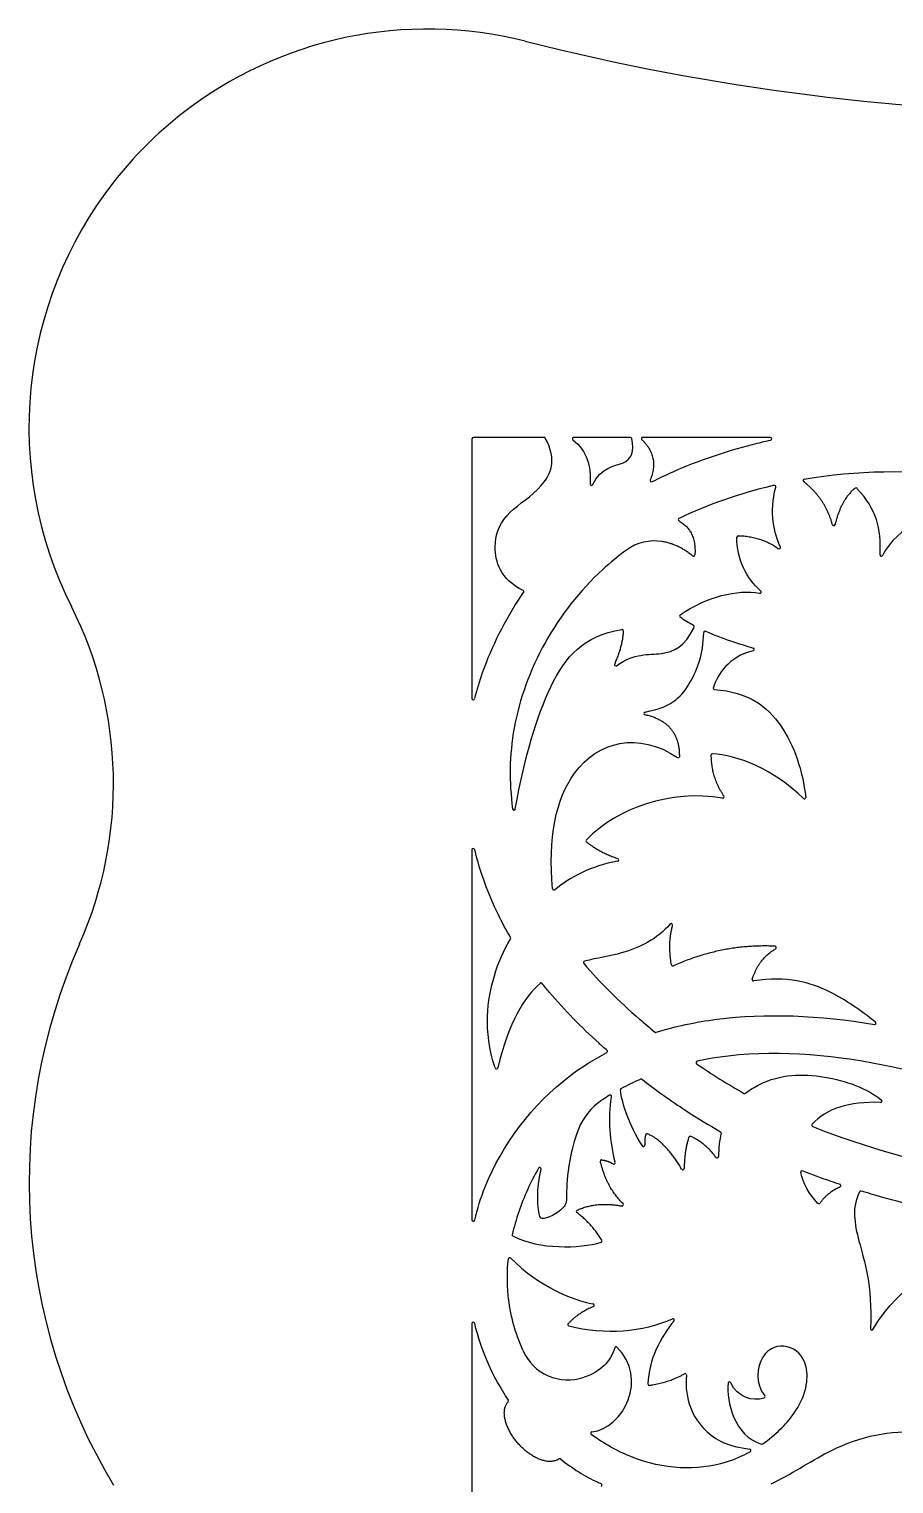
# Model space of a CAD drawing. Header units: millimetres. Extents: x -155 to 473, y -331 to 153.
# Drawn here: x -155.3 to -92.6, y -225.1 to -119.6 of the extents above; entities that cross this region are included whole.
import ezdxf

# ---------------------------------------------------------------- set-up
doc = ezdxf.new("R2010")
doc.units = ezdxf.units.MM
doc.header["$MEASUREMENT"] = 0
doc.layers.add('Layer 03', color=5, linetype='Continuous')

msp = doc.modelspace()

# ---------------------------------------------------------------- linework, layer by layer
at = {"layer": 'Layer 03'}
for p, q in [((-123.19, -149.29), (-123.19, -168.12)), ((-117.96, -149.19), (-123.09, -149.19)), ((-111.7, -149.19), (-115.8, -149.19)), ((-101.54, -149.19), (-110.8, -149.19)), ((-123.19, -179.11), (-123.19, -205.95)), ((-113.07, -197.05), (-113.07, -197.01)), ((-123.19, -213.47), (-123.19, -236.91)), ((-113.81, -225.1), (-114.03, -225)), ((-101.49, -225.1), (-101.29, -225))]:
    msp.add_line(p, q, dxfattribs=at)
for centre, radius, start, end in [((-126.41, -148.48), 28.91, 75.8305, 127.9923), ((-77.12, 46.72), 172.42, 255.8305, 283.7108), ((-126.41, -148.48), 28.91, 127.9923, 142.0077), ((-126.41, -148.48), 28.91, 142.0077, 206.6757), ((-123.09, -149.29), 0.1, 90, 180), ((-117.96, -149.29), 0.1, 29.2991, 90), ((-115.8, -149.29), 0.1, 90, 232.1093), ((-111.7, -149.29), 0.1, 13.4685, 90), ((-110.8, -149.29), 0.1, 90, 226.0811), ((-101.54, -149.29), 0.1, 282.4894, 90), ((-114.51, -152.57), 0.1, 177.9596, 334.5302), ((-110.16, -152.31), 0.1, 157.401, 297.0561), ((-101.25, -152.77), 0.1, 344.4755, 103.1813), ((-99.06, -152.32), 0.1, 99.8308, 231.8724), ((-95.33, -152.95), 0.1, 42.8586, 128.2818), ((-108.12, -155.16), 0.1, 115.941, 240.3692), ((-96.95, -155.49), 0.1, 194.3087, 346.4756), ((-109.96, -160.11), 3.41, 80.2461, 126.3812), ((-103.87, -156.42), 0.1, 89.0402, 178.5081), ((-100.91, -157.17), 0.1, 235.051, 24.7542), ((-107.12, -157.71), 0.1, 229.9617, 355.8635), ((-93.49, -157.72), 0.1, 177.2083, 333.8045), ((-119.53, -160.39), 0.1, 325.3229, 63.4212), ((-102.31, -160.39), 0.1, 259.5793, 48.2612), ((-177.83, -174.31), 28.64, 336.0554, 26.6757), ((-108.03, -162.15), 0.1, 125.0037, 234.1379), ((-112.31, -163.22), 0.1, 356.4456, 100.1444), ((-107.16, -162.92), 0.1, 333.8006, 61.9648), ((-106.28, -163.35), 0.1, 66.2403, 178.6568), ((-102.81, -164.57), 0.1, 284.4573, 72.707), ((-112.76, -165.67), 0.1, 155.0308, 305.5468), ((-105.59, -167.37), 0.1, 161.9305, 265.7316), ((-123.09, -168.12), 0.1, 180, 345.5791), ((-110.61, -169.21), 0.1, 100.2177, 257.0214), ((-108.22, -172.32), 0.1, 236.4368, 359.6257), ((-105.75, -172.24), 0.1, 88.5918, 179.5056), ((-120.14, -176.12), 0.1, 187.6542, 349.4749), ((-105, -175.26), 0.1, 260.7576, 34.39), ((-99.08, -175.32), 0.1, 224.537, 6.5354), ((-123.09, -179.11), 0.1, 13.9259, 180), ((-114.82, -178.45), 0.1, 135.469, 231.4544), ((-112.64, -179.83), 0.1, 280.0053, 71.1795), ((-117.24, -181.92), 0.1, 185.4476, 308.6757), ((-108.73, -184.55), 0.1, 343.8277, 139.1266), ((-120.47, -185.54), 0.1, 327.9074, 30.2447), ((-112.78, -203.2), 42.53, 156.0553, 211.1319), ((-101.21, -186.2), 0.1, 298.6038, 87.1464), ((-115, -187.28), 0.1, 104.3144, 220.2286), ((-108.62, -187.43), 0.1, 189.4129, 293.9719), ((-118.18, -188.86), 0.1, 38.6716, 131.6373), ((-102.77, -188.51), 0.1, 161.122, 279.0738), ((-93.98, -191.68), 0.1, 260.1911, 52.6876), ((-109.86, -192.25), 0.1, 230.5996, 287.2176), ((-113.46, -193.72), 0.1, 297.6343, 48.642), ((-121.41, -194.9), 0.1, 197.9433, 346.4004), ((-106.83, -194.54), 0.1, 102.0159, 235.2131), ((-110.92, -195.83), 0.1, 52.2009, 113.4031), ((-111.19, -201.09), 4.61, 124.2056, 158.1485), ((-113.17, -196.99), 0.1, 350.5129, 121.7214), ((-112.32, -196.5), 0.1, 118.3158, 186.4888), ((-103.41, -196.69), 0.1, 240.5676, 308.554), ((-93.54, -197.33), 0.1, 267.5423, 50.3742), ((-98.43, -199.08), 0.1, 138.8622, 248.0479), ((-110.5, -199.8), 0.1, 67.6229, 168.5576), ((-107.36, -199.98), 0.1, 64.9394, 162.5597), ((-105.21, -199.64), 0.1, 346.8819, 60.4244), ((-110.75, -200.52), 0.1, 212.6338, 2.9614), ((-105.41, -201.36), 0.1, 214.5923, 358.8659), ((-118.27, -202.25), 0.1, 348.2421, 149.6963), ((-113.78, -201.69), 0.1, 80.3665, 193.6128), ((-112.9, -201.8), 0.1, 238.0781, 13.5381), ((-107.89, -202.22), 0.1, 210.5431, 0.1267), ((-99.24, -202.48), 0.1, 68.6255, 192.1254), ((-96.53, -203.46), 0.1, 296.1059, 71.521), ((-94.98, -203.95), 0.1, 72.942, 153.8345), ((-115.52, -205.34), 0.1, 115.34, 233.156), ((-112.3, -204.84), 0.1, 259.8015, 46.0047), ((-98.02, -204.67), 0.1, 225.4313, 327.5174), ((-123.09, -205.95), 0.1, 180, 346.8932), ((-120.17, -207.04), 0.1, 167.296, 242.9565), ((-113.85, -207.48), 0.1, 286.4853, 31.8611), ((-120.45, -208.79), 0.1, 44.6948, 174.232), ((-114.42, -212.14), 0.1, 294.1338, 80.1447), ((-108.61, -213.21), 0.1, 320.4742, 113.4827), ((-123.09, -213.47), 0.1, 13.1797, 180), ((-116.14, -213.54), 0.1, 137.6399, 255.9847), ((-94.18, -213.84), 0.1, 177.3794, 329.0121), ((-112.74, -215.25), 0.1, 45.7105, 164.6322), ((-116.21, -213.96), 3.6, 203.7, 288.7977), ((-107.73, -217.19), 0.1, 354.9462, 121.5824), ((-110.32, -217.85), 0.1, 178.7592, 279.1243), ((-104.5, -217.8), 0.1, 22.8501, 173.2835), ((-120.64, -219.09), 0.1, 317.0104, 33.1655), ((-102.03, -218.77), 0.1, 288.0911, 38.8944), ((-114.48, -221.43), 0.1, 96.7307, 234.0459), ((-103.05, -222.68), 0.1, 299.0994, 82.827), ((-102.16, -222.12), 0.1, 253.0923, 305.0125), ((-116.83, -223.37), 0.1, 51.4359, 125.3662), ((-108.2, -212.6), 13.7, 231.2987, 244.8279), ((-113.86, -225.19), 0.1, 295.0767, 64.9233)]:
    msp.add_arc(centre, radius, start, end, dxfattribs=at)
for points, knots in [([(-119.48, -160.3), (-121.12, -159.48), (-121.92, -156.87), (-120.65, -154.45), (-118.08, -153.09), (-116.97, -150.85), (-117.87, -149.24)], [298.375931, 298.375931, 298.375931, 298.375931, 302.117031, 305.935984, 309.754937, 313.22519, 313.22519, 313.22519, 313.22519]), ([(-114.42, -152.61), (-113.8, -151.31), (-111.81, -151.28), (-111.37, -150.22), (-111.6, -149.26)], [131.990555, 131.990555, 131.990555, 131.990555, 134.425953, 137.124389, 137.124389, 137.124389, 137.124389]), ([(-110.12, -152.4), (-109.62, -152.15), (-108.19, -151.47), (-105.77, -150.53), (-103.38, -149.82), (-101.96, -149.48), (-101.52, -149.39)], [233.481812, 233.481812, 233.481812, 233.481812, 235.162447, 238.226605, 241.267545, 242.620112, 242.620112, 242.620112, 242.620112]), ([(-99.08, -152.22), (-95.29, -151.57), (-89.88, -151.46), (-84.21, -152.54), (-82.63, -152.94)], [1225.09679, 1225.09679, 1225.09679, 1225.09679, 1235.935476, 1240.125331, 1240.125331, 1240.125331, 1240.125331]), ([(-101.27, -152.67), (-101.33, -152.68), (-103.71, -153.25), (-106.04, -154.04), (-108.16, -155.07)], [1044.483412, 1044.483412, 1044.483412, 1044.483412, 1044.650351, 1051.357303, 1051.357303, 1051.357303, 1051.357303]), ([(-111.98, -157.36), (-112.58, -157.8), (-116.67, -161.15), (-120.45, -168.03), (-120.5, -174.22), (-120.24, -176.13)], [1060.503055, 1060.503055, 1060.503055, 1060.503055, 1062.643056, 1075.746231, 1081.874035, 1081.874035, 1081.874035, 1081.874035]), ([(-122.99, -168.14), (-122.83, -167.5), (-122.33, -165.89), (-121.26, -163.38), (-120.16, -161.5), (-119.51, -160.54), (-119.44, -160.44)], [289.683535, 289.683535, 289.683535, 289.683535, 291.669973, 294.742078, 297.841495, 298.204717, 298.204717, 298.204717, 298.204717]), ([(-120.05, -176.13), (-119.35, -172.37), (-117.63, -166.42), (-115.12, -163.62), (-112.32, -163.12)], [1082.156465, 1082.156465, 1082.156465, 1082.156465, 1089.645788, 1097.409897, 1097.409897, 1097.409897, 1097.409897]), ([(-112.7, -165.75), (-111.41, -164.82), (-109.36, -165.13), (-107.76, -164.37), (-107.07, -162.97)], [1100.415957, 1100.415957, 1100.415957, 1100.415957, 1104.169825, 1107.823361, 1107.823361, 1107.823361, 1107.823361]), ([(-110.62, -169.11), (-108.58, -168.74), (-107.27, -167.11), (-106.42, -164.97), (-106.38, -163.34)], [849.114258, 849.114258, 849.114258, 849.114258, 852.983613, 856.551513, 856.551513, 856.551513, 856.551513]), ([(-105.6, -167.47), (-103.15, -167.66), (-100.46, -169.65), (-99.2, -173.34), (-98.98, -175.31)], [865.333189, 865.333189, 865.333189, 865.333189, 871.301483, 877.087003, 877.087003, 877.087003, 877.087003]), ([(-117.34, -181.93), (-117.69, -178.28), (-116.38, -171.82), (-111.15, -170.5), (-108.28, -172.41)], [825.099141, 825.099141, 825.099141, 825.099141, 833.770662, 844.535915, 844.535915, 844.535915, 844.535915]), ([(-120.38, -185.49), (-120.7, -184.94), (-121.79, -182.9), (-122.59, -180.72), (-122.99, -179.09)], [757.741912, 757.741912, 757.741912, 757.741912, 759.636047, 764.677509, 764.677509, 764.677509, 764.677509]), ([(-108.8, -184.48), (-109.74, -185.57), (-111.84, -186.63), (-114.11, -186.95), (-115.03, -187.18)], [591.770401, 591.770401, 591.770401, 591.770401, 597.379347, 601.082507, 601.082507, 601.082507, 601.082507]), ([(-121.51, -194.93), (-122.4, -192.17), (-121.88, -188.65), (-120.9, -186.41), (-120.39, -185.59)], [746.865611, 746.865611, 746.865611, 746.865611, 753.633859, 757.633113, 757.633113, 757.633113, 757.633113]), ([(-115.08, -187.35), (-113.87, -188.77), (-112.17, -190.43), (-110.3, -192.01), (-109.92, -192.32)], [601.284815, 601.284815, 601.284815, 601.284815, 607.55592, 609.116191, 609.116191, 609.116191, 609.116191]), ([(-113.39, -193.65), (-113.59, -193.48), (-114.42, -192.73), (-115.86, -191.36), (-117.21, -189.89), (-117.93, -189.01), (-118.1, -188.8)], [734.957161, 734.957161, 734.957161, 734.957161, 735.733615, 738.315178, 740.903617, 741.722299, 741.722299, 741.722299, 741.722299]), ([(-93.92, -191.6), (-95.03, -190.75), (-97.09, -189.19), (-100.34, -188.23), (-102.75, -188.61)], [623.110625, 623.110625, 623.110625, 623.110625, 629.165249, 635.921566, 635.921566, 635.921566, 635.921566]), ([(-109.83, -192.34), (-108.45, -191.91), (-103.64, -190.88), (-97.97, -191.09), (-94, -191.77)], [609.215008, 609.215008, 609.215008, 609.215008, 613.390536, 622.844468, 622.844468, 622.844468, 622.844468]), ([(-122.99, -205.97), (-122.8, -205.16), (-121.61, -201.35), (-118.26, -196.77), (-114.33, -194.29), (-113.41, -193.81)], [792.096056, 792.096056, 792.096056, 792.096056, 795.118623, 806.285521, 809.4398, 809.4398, 809.4398, 809.4398]), ([(-85.19, -197.13), (-87.32, -196.3), (-93.37, -194.4), (-101.16, -193.52), (-105.88, -194.23), (-106.85, -194.44)], [955.368812, 955.368812, 955.368812, 955.368812, 960.107138, 968.158698, 970.347927, 970.347927, 970.347927, 970.347927]), ([(-110.85, -195.75), (-109.82, -196.55), (-107.96, -197.88), (-106.01, -199.07), (-105.16, -199.55)], [251.14022, 251.14022, 251.14022, 251.14022, 255.057022, 257.99349, 257.99349, 257.99349, 257.99349]), ([(-103.35, -196.76), (-103.03, -196.51), (-101.16, -195.37), (-97.76, -195.29), (-94.54, -196.37), (-93.48, -197.26)], [974.760458, 974.760458, 974.760458, 974.760458, 976.054081, 981.805181, 987.177161, 987.177161, 987.177161, 987.177161]), ([(-113.22, -196.91), (-113.37, -197.01), (-113.56, -197.13), (-113.75, -197.25), (-113.78, -197.27)], [476.8556647, 476.8556647, 476.8556647, 476.8556647, 477.3253675, 477.431072, 477.431072, 477.431072, 477.431072]), ([(-115.47, -199.37), (-115.79, -200.18), (-116.26, -202.13), (-116.35, -204.41), (-116.32, -204.93), (-117.37, -205.72), (-118.22, -205.94), (-118.34, -205.61), (-118.51, -203.92), (-118.17, -202.27)], [480.162949, 480.162949, 480.162949, 480.162949, 481.432959, 483.378703, 485.324447, 487.270191, 489.215935, 491.161679, 492.909458, 492.909458, 492.909458, 492.909458]), ([(-98.47, -199.17), (-94.68, -200.7), (-85.92, -203.04), (-77.49, -204.08), (-73.26, -204.07)], [993.799539, 993.799539, 993.799539, 993.799539, 1005.140106, 1017.323864, 1017.323864, 1017.323864, 1017.323864]), ([(-118.35, -202.2), (-118.65, -202.7), (-119.45, -204.27), (-120.01, -205.91), (-120.27, -207.02)], [493.191249, 493.191249, 493.191249, 493.191249, 494.871374, 498.351026, 498.351026, 498.351026, 498.351026]), ([(-99.2, -202.38), (-98.52, -202.65), (-97.62, -202.98), (-96.71, -203.29), (-96.49, -203.36)], [73.375669, 73.375669, 73.375669, 73.375669, 75.56926, 76.25922, 76.25922, 76.25922, 76.25922]), ([(-95.07, -203.91), (-95.65, -205.08), (-95.23, -207.5), (-94.14, -210.63), (-94.28, -213.83)], [312.365672, 312.365672, 312.365672, 312.365672, 317.224813, 322.819892, 322.819892, 322.819892, 322.819892]), ([(-83.76, -206.43), (-84.28, -206.34), (-85.8, -206.08), (-88.3, -205.59), (-91.27, -204.9), (-93.49, -204.3), (-94.71, -203.93), (-94.96, -203.86)], [300.725501, 300.725501, 300.725501, 300.725501, 302.317145, 305.337024, 308.394075, 311.466495, 312.224487, 312.224487, 312.224487, 312.224487]), ([(-94.1, -213.89), (-91.96, -210.34), (-87.35, -208.99), (-84.67, -207.65), (-83.7, -206.6)], [323.08454, 323.08454, 323.08454, 323.08454, 330.229196, 336.405381, 336.405381, 336.405381, 336.405381]), ([(-119.5, -215.4), (-120.06, -214.13), (-120.66, -211.93), (-120.64, -209.66), (-120.55, -208.78)], [820.004777, 820.004777, 820.004777, 820.004777, 824.355825, 827.096024, 827.096024, 827.096024, 827.096024]), ([(-102.1, -222.2), (-101.18, -221.55), (-98.99, -219.38), (-98.61, -216.24), (-100.23, -214.82), (-102.34, -215.37), (-102.68, -217.81), (-101.95, -218.71)], [374.135053, 374.135053, 374.135053, 374.135053, 378.495387, 386.546947, 394.598507, 402.650067, 410.394812, 410.394812, 410.394812, 410.394812]), ([(-107.63, -217.2), (-107.79, -219.02), (-106.62, -221.39), (-104.6, -222.38), (-103.04, -222.58)], [779.413284, 779.413284, 779.413284, 779.413284, 784.17213, 788.22815, 788.22815, 788.22815, 788.22815]), ([(-103, -222.77), (-103.55, -223.07), (-106.16, -224.22), (-110.38, -224), (-113.61, -222.18), (-114.54, -221.51)], [788.479002, 788.479002, 788.479002, 788.479002, 790.825862, 798.877422, 802.433725, 802.433725, 802.433725, 802.433725]), ([(-101.29, -225), (-99.77, -224.24), (-96.36, -221.89), (-90.75, -220.78), (-86.2, -222.23), (-84.55, -223.68)], [1393.957403, 1393.957403, 1393.957403, 1393.957403, 1401.044028, 1412.210927, 1423.153256, 1423.153256, 1423.153256, 1423.153256])]:
    msp.add_open_spline(points, degree=3, knots=knots, dxfattribs=at)
for points, degree in [([(-115.87, -149.37), (-114.81, -150.19), (-114.56, -151.26), (-114.61, -152.56)], 3), ([(-110.86, -149.36), (-109.56, -150.61), (-110.26, -152.28)], 2), ([(-100.82, -157.13), (-101.25, -156.19), (-101.66, -154.63), (-101.15, -152.79)], 3), ([(-97.05, -155.51), (-97.52, -153.66), (-99.13, -152.4)], 2), ([(-95.4, -152.88), (-96.41, -153.68), (-96.85, -155.51)], 2), ([(-93.59, -157.72), (-93.5, -155.75), (-93.83, -154.42), (-95.26, -152.89)], 3), ([(-88.32, -154.65), (-89.76, -154.83), (-92.32, -155.56), (-93.4, -157.76)], 3), ([(-108.17, -155.25), (-106.89, -155.97), (-107.02, -157.72)], 2), ([(-107.18, -157.79), (-108.19, -156.95), (-109.38, -156.74)], 2), ([(-102.25, -160.32), (-103.26, -159.41), (-104.01, -158.05), (-103.97, -156.42)], 3), ([(-103.87, -156.32), (-102.26, -156.35), (-100.97, -157.25)], 2), ([(-108.09, -162.07), (-106.17, -160.72), (-103.91, -160.2), (-102.33, -160.49)], 3), ([(-107.11, -162.84), (-107.46, -162.65), (-107.79, -162.45), (-108.09, -162.23)], 3), ([(-112.21, -163.23), (-112.28, -164.4), (-112.85, -165.62)], 2), ([(-106.24, -163.25), (-105.06, -163.77), (-103.79, -164.16), (-102.78, -164.47)], 3), ([(-102.79, -164.66), (-104.6, -165.13), (-105.36, -166.36), (-105.68, -167.34)], 3), ([(-108.12, -172.32), (-108.11, -169.89), (-110.63, -169.31)], 2), ([(-105.85, -172.24), (-105.86, -173.82), (-104.92, -175.2)], 2), ([(-99.15, -175.39), (-101.23, -173.28), (-104.04, -172.19), (-105.74, -172.15)], 3), ([(-105.01, -175.35), (-108.82, -174.73), (-112.6, -176.05), (-114.89, -178.38)], 3), ([(-114.88, -178.53), (-113.93, -179.29), (-112.61, -179.74)], 2), ([(-112.62, -179.93), (-114.57, -180.27), (-116.03, -181.08), (-117.18, -182)], 3), ([(-108.72, -187.45), (-108.99, -185.82), (-108.63, -184.58)], 2), ([(-101.21, -186.1), (-104.96, -185.91), (-108.58, -187.52)], 2), ([(-102.86, -188.48), (-102.33, -186.92), (-101.16, -186.29)], 2), ([(-118.25, -188.79), (-119.41, -189.82), (-120.51, -191.58), (-121.31, -194.92)], 3), ([(-106.89, -194.62), (-105.8, -195.38), (-104.66, -196.1), (-103.46, -196.77)], 3), ([(-112.36, -196.42), (-111.91, -196.17), (-111.44, -195.95), (-110.96, -195.73)], 3), ([(-112.81, -201.77), (-113.15, -200.36), (-113.32, -198.52), (-113.07, -197.05)], 3), ([(-110.83, -200.57), (-111.79, -199.07), (-112.3, -197.54), (-112.42, -196.52)], 3), ([(-93.54, -197.43), (-95.82, -197.34), (-97.53, -197.89), (-98.51, -199.01)], 3), ([(-110.6, -199.78), (-110.67, -200.12), (-110.65, -200.52)], 2), ([(-107.98, -202.27), (-109.17, -200.24), (-110.46, -199.71)], 2), ([(-107.46, -199.95), (-107.79, -201.02), (-107.79, -202.22)], 2), ([(-105.5, -201.42), (-106.19, -200.42), (-107.32, -199.89)], 2), ([(-105.11, -199.66), (-105.23, -200.17), (-105.3, -200.73), (-105.31, -201.37)], 3), ([(-112.23, -204.77), (-113.41, -203.63), (-113.87, -201.72)], 2), ([(-113.76, -201.6), (-113.29, -201.67), (-112.96, -201.88)], 2), ([(-98.09, -204.75), (-98.76, -204.08), (-99.17, -203.29), (-99.34, -202.5)], 3), ([(-96.48, -203.55), (-97.5, -204.05), (-97.93, -204.73)], 2), ([(-113.76, -207.42), (-114.5, -206.23), (-115.58, -205.42)], 2), ([(-115.57, -205.25), (-114.19, -204.6), (-112.31, -204.94)], 2), ([(-120.21, -207.13), (-118.31, -208.1), (-115.4, -208.04), (-113.82, -207.57)], 3), ([(-120.38, -208.72), (-118.32, -210.8), (-115.82, -211.79), (-114.41, -212.04)], 3), ([(-114.38, -212.23), (-115.55, -212.75), (-116.21, -213.48)], 2), ([(-116.16, -213.64), (-113.51, -214.3), (-110.83, -214.07), (-108.65, -213.12)], 3), ([(-120.55, -219.03), (-121.68, -217.3), (-122.52, -215.45), (-122.99, -213.45)], 3), ([(-108.53, -213.27), (-109.5, -214.45), (-110.39, -216.07), (-110.42, -217.85)], 3), ([(-112.83, -215.23), (-113.11, -216.22), (-113.92, -216.98), (-115.05, -217.36)], 3), ([(-114.49, -221.33), (-112.2, -221.06), (-110.36, -217.43), (-112.67, -215.18)], 3), ([(-110.31, -217.95), (-108.73, -217.69), (-107.78, -217.11)], 2), ([(-104.6, -217.79), (-104.76, -219.14), (-104.13, -221.63), (-102.19, -222.21)], 3), ([(-102, -218.87), (-102.83, -219.14), (-103.96, -218.82), (-104.41, -217.76)], 3)]:
    msp.add_open_spline(points, degree=degree, dxfattribs=at)
msp.add_rational_spline([(-116.89, -223.29), (-118.08, -224.13), (-119.81, -222.2), (-121.57, -220.24), (-120.57, -219.15)], [0.975040151324, 0.720169267862, 1, 0.717368685381, 0.980195270586], degree=2, knots=[609.151367, 609.151367, 609.151367, 610.652109, 610.652109, 612.167871, 612.167871, 612.167871], dxfattribs=at)

doc.saveas('drawing.dxf')
